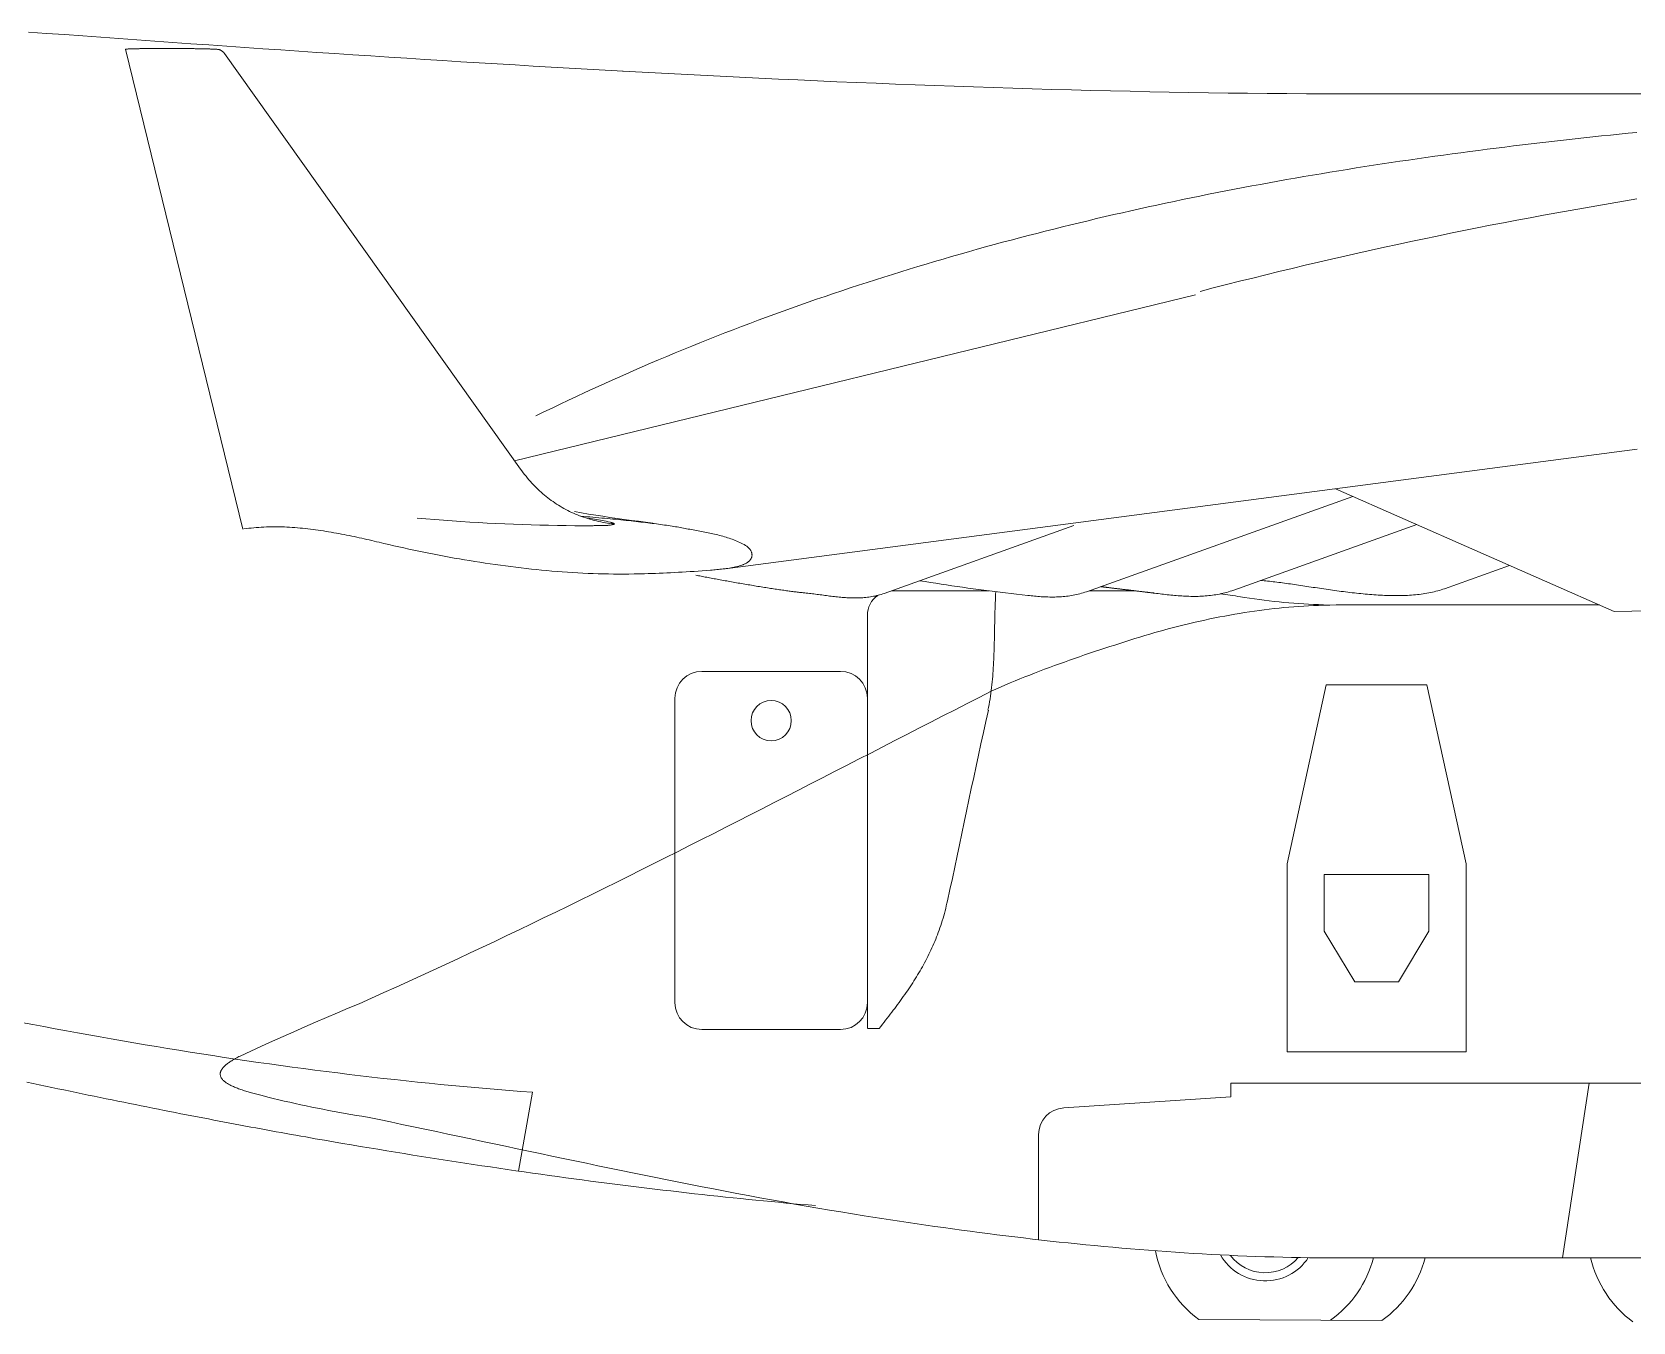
# Model space of a CAD drawing. Header units: millimetres. Extents: x -49665 to 3353, y -2 to 17032.
# Drawn here: x -27060 to -17976, y 105 to 7424 of the extents above; entities that cross this region are included whole.
import ezdxf

# ---------------------------------------------------------------- set-up
doc = ezdxf.new("R2010")
doc.units = ezdxf.units.MM
doc.layers.add('ceco.net 195', color=7, linetype='Continuous', lineweight=5)

msp = doc.modelspace()

# ---------------------------------------------------------------- linework, layer by layer
at = {"layer": 'ceco.net 195', "linetype": 'Continuous'}
for p, q in [((-26530, 7326.5), (-25864.4, 4602.8)), ((-24288.5, 4944.5), (-25967.7, 7301.3)), ((-20458.9, 5932.6), (-24321.8, 4991.3)), ((-17951.9, 5056.5), (-23127, 4378.7)), ((-19663.6, 4832.3), (-18083.6, 4136.8)), ((-21076.8, 4248.1), (-19564.8, 4788.8)), ((-22224.9, 4238.6), (-21148.8, 4623.5)), ((-20241.3, 4257.4), (-19201.9, 4629.1)), ((-19045.7, 4265.3), (-18675.8, 4397.5)), ((-22183.6, 4253.4), (-21631.8, 4253.4)), ((-21062, 4253.4), (-20801.7, 4253.4)), ((-20203.5, 4219.5), (-20179.5, 4215.7)), ((-22320, 4113.7), (-22320, 1771.5)), ((-19659.4, 4172.9), (-18165.6, 4172.9)), ((-16633.5, 4161.7), (-18083.6, 4136.8)), ((-22472.4, 3796.2), (-23259.8, 3796.2)), ((-23412.2, 3643.8), (-23412.2, 1916.6)), ((-18922.8, 2704), (-19145, 3720)), ((-19938.8, 2704), (-19938.8, 1637.2)), ((-19133.9, 2643.7), (-19727.6, 2643.7)), ((-19727.6, 2643.7), (-19727.6, 2321.4)), ((-18922.8, 2704), (-18922.8, 1637.2)), ((-19727.6, 2321.4), (-19554.6, 2034.1)), ((-19554.6, 2034.1), (-19306.9, 2034.1)), ((-22472.4, 1764.2), (-23259.8, 1764.2)), ((-22319.5, 1770.5), (-22252.9, 1770.5)), ((-19938.8, 1637.2), (-18922.8, 1637.2)), ((-15112.8, 1459.4), (-20257.5, 1459.4)), ((-20257.5, 1459.4), (-20257.5, 1383.1)), ((-18376.7, 468.8), (-18224.3, 1459.4)), ((-24299.9, 960.6), (-24220.9, 1408.5)), ((-21206.2, 1319.9), (-20257.5, 1383.1)), ((-21348.5, 1167.8), (-21348.5, 571.4)), ((-19659.4, 468.8), (-16738.4, 468.8))]:
    msp.add_line(p, q, dxfattribs=at)
at = {"layer": 'ceco.net 195'}
msp.add_line((-20439.8, 119.2), (-19400.3, 113.1), dxfattribs=at)
at = {"layer": 'ceco.net 195', "linetype": 'Continuous'}
for points in [[(-23706.1, 7202.3), (-23808.3, 7207.9), (-23910.5, 7213.5), (-24012.7, 7219.2), (-24115, 7225), (-24217.2, 7230.9), (-24319.4, 7236.9), (-24421.6, 7243), (-24523.8, 7249.2), (-24626.1, 7255.5), (-24728.3, 7261.8), (-24830.5, 7268.2), (-24932.7, 7274.7), (-25034.9, 7281.3), (-25137.2, 7287.9), (-25239.4, 7294.6), (-25341.6, 7301.4), (-25443.8, 7308.2), (-25546, 7315.1), (-25648.3, 7322), (-25750.5, 7329), (-25852.7, 7336.1), (-25954.9, 7343.2), (-26057.1, 7350.3), (-26159.4, 7357.5), (-26261.6, 7364.8), (-26363.8, 7372.1), (-26466, 7379.4), (-26568.3, 7386.7), (-26670.5, 7394.1), (-26772.7, 7401.5), (-26874.9, 7409), (-26977.2, 7416.4), (-27079.4, 7423.9)], [(-26007.9, 7325.6), (-26011.1, 7325.8), (-26014.4, 7326), (-26017.9, 7326.2), (-26021.6, 7326.4), (-26025.4, 7326.6), (-26029.4, 7326.7), (-26033.5, 7326.9), (-26037.7, 7327.1), (-26042.1, 7327.3), (-26046.6, 7327.4), (-26051.3, 7327.6), (-26056.1, 7327.7), (-26061, 7327.9), (-26066, 7328), (-26071.1, 7328.2), (-26076.3, 7328.3), (-26081.7, 7328.4), (-26087.2, 7328.6), (-26092.7, 7328.7), (-26098.4, 7328.8), (-26104.1, 7328.9), (-26109.9, 7329), (-26115.9, 7329.1), (-26121.9, 7329.2), (-26127.9, 7329.3), (-26134.1, 7329.4), (-26140.3, 7329.5), (-26146.6, 7329.6), (-26153, 7329.7), (-26159.4, 7329.8), (-26165.8, 7329.8), (-26172.3, 7329.9), (-26178.9, 7330), (-26185.5, 7330), (-26192.2, 7330.1), (-26198.8, 7330.2), (-26205.6, 7330.2), (-26212.3, 7330.3), (-26219.1, 7330.3), (-26225.9, 7330.3), (-26232.7, 7330.4), (-26239.5, 7330.4), (-26246.3, 7330.4), (-26253.2, 7330.5), (-26260, 7330.5), (-26266.8, 7330.5), (-26273.7, 7330.5), (-26280.5, 7330.5), (-26287.3, 7330.5), (-26294.1, 7330.5), (-26300.9, 7330.5), (-26307.6, 7330.5), (-26314.4, 7330.5), (-26321.1, 7330.5), (-26327.7, 7330.5), (-26334.3, 7330.5), (-26340.9, 7330.4), (-26347.4, 7330.4), (-26353.9, 7330.4), (-26360.3, 7330.4), (-26366.7, 7330.3), (-26373, 7330.3), (-26379.2, 7330.2), (-26385.4, 7330.2), (-26391.5, 7330.1), (-26397.5, 7330.1), (-26403.5, 7330), (-26409.3, 7330), (-26415.1, 7329.9), (-26420.8, 7329.8), (-26426.4, 7329.8), (-26431.9, 7329.7), (-26437.2, 7329.6), (-26442.5, 7329.5), (-26447.7, 7329.5), (-26452.7, 7329.4), (-26457.7, 7329.3), (-26462.5, 7329.2), (-26467.2, 7329.1), (-26471.7, 7329), (-26476.1, 7328.9), (-26480.4, 7328.8), (-26484.6, 7328.7), (-26488.6, 7328.6), (-26492.4, 7328.5), (-26496.1, 7328.4), (-26499.7, 7328.3), (-26503.1, 7328.1), (-26506.3, 7328), (-26509.4, 7327.9), (-26512.2, 7327.8), (-26515, 7327.6), (-26517.5, 7327.5), (-26519.9, 7327.4), (-26522, 7327.2), (-26524, 7327.1), (-26525.8, 7327), (-26527.4, 7326.8), (-26528.8, 7326.7), (-26530, 7326.5)], [(-26007.9, 7325.6), (-26004.7, 7325.3), (-26001.6, 7324.8), (-25998.6, 7324.1), (-25995.6, 7323.2), (-25992.7, 7322.2), (-25989.9, 7320.9), (-25987.2, 7319.5), (-25984.5, 7317.9), (-25981.9, 7316.1), (-25979.3, 7314.1), (-25976.9, 7311.9), (-25974.5, 7309.5), (-25972.1, 7307), (-25969.9, 7304.3), (-25967.7, 7301.3)], [(-19494.3, 7072.8), (-19605.7, 7072.9), (-19717.1, 7073.2), (-19828.5, 7073.8), (-19939.8, 7074.5), (-20051.1, 7075.4), (-20162.4, 7076.6), (-20273.6, 7077.9), (-20384.8, 7079.5), (-20496, 7081.2), (-20607.2, 7083.1), (-20718.3, 7085.3), (-20829.4, 7087.5), (-20940.5, 7090), (-21051.5, 7092.7), (-21162.5, 7095.5), (-21273.5, 7098.5), (-21384.5, 7101.7), (-21495.4, 7105.1), (-21606.3, 7108.6), (-21717.2, 7112.2), (-21828, 7116.1), (-21938.9, 7120), (-22049.7, 7124.2), (-22160.4, 7128.5), (-22271.2, 7132.9), (-22381.9, 7137.5), (-22492.6, 7142.2), (-22603.3, 7147), (-22714, 7152), (-22824.6, 7157.1), (-22935.2, 7162.4), (-23045.8, 7167.8), (-23156.4, 7173.3), (-23266.9, 7178.9), (-23377.4, 7184.6), (-23487.9, 7190.5), (-23598.4, 7196.4), (-23708.9, 7202.5)], [(-19494.3, 7072.8), (-19138.7, 7072.8), (-14477.6, 7072.8)], [(-24201.8, 5245.6), (-24155.6, 5268.2), (-24109.4, 5290.6), (-24063.2, 5312.8), (-24016.9, 5334.8), (-23970.5, 5356.5), (-23924.1, 5378.2), (-23877.7, 5399.6), (-23831.2, 5420.8), (-23784.7, 5441.8), (-23738.1, 5462.6), (-23691.5, 5483.3), (-23644.9, 5503.7), (-23598.2, 5524), (-23551.5, 5544.1), (-23504.7, 5563.9), (-23457.9, 5583.6), (-23411, 5603.2), (-23364.1, 5622.5), (-23317.1, 5641.6), (-23270.2, 5660.6), (-23223.1, 5679.4), (-23176.1, 5698), (-23129, 5716.4), (-23081.8, 5734.7), (-23034.6, 5752.8), (-22987.4, 5770.7), (-22940.1, 5788.4), (-22892.8, 5805.9), (-22845.5, 5823.3), (-22798.1, 5840.5), (-22750.6, 5857.5), (-22703.2, 5874.4), (-22655.7, 5891.1), (-22608.1, 5907.6), (-22560.6, 5924), (-22512.9, 5940.2), (-22465.3, 5956.2), (-22417.6, 5972.1), (-22369.9, 5987.8), (-22322.1, 6003.3), (-22274.3, 6018.7), (-22226.5, 6033.9), (-22178.6, 6049), (-22130.7, 6063.9), (-22082.8, 6078.6), (-22034.8, 6093.2), (-21986.8, 6107.6), (-21938.7, 6121.9), (-21890.6, 6136), (-21842.5, 6150), (-21794.4, 6163.8), (-21746.2, 6177.5), (-21698, 6191), (-21649.7, 6204.4), (-21601.4, 6217.6), (-21553.1, 6230.7), (-21504.8, 6243.6), (-21456.4, 6256.4), (-21408, 6269), (-21359.5, 6281.5), (-21311.1, 6293.9), (-21262.6, 6306.1), (-21214, 6318.2), (-21165.5, 6330.1), (-21116.9, 6341.9), (-21068.2, 6353.5), (-21019.6, 6365.1), (-20970.9, 6376.5), (-20922.2, 6387.7), (-20873.4, 6398.8), (-20824.7, 6409.8), (-20775.8, 6420.7), (-20727, 6431.4), (-20678.1, 6442), (-20629.3, 6452.5), (-20580.3, 6462.8), (-20531.4, 6473.1), (-20482.4, 6483.2), (-20433.4, 6493.1), (-20384.4, 6503), (-20335.3, 6512.7), (-20286.3, 6522.3), (-20237.2, 6531.8), (-20188, 6541.2), (-20138.9, 6550.4), (-20089.7, 6559.5), (-20040.5, 6568.5), (-19991.2, 6577.4), (-19942, 6586.2), (-19892.7, 6594.9), (-19843.4, 6603.4), (-19794.1, 6611.9), (-19744.7, 6620.2), (-19695.3, 6628.4), (-19645.9, 6636.5), (-19596.5, 6644.6), (-19547.1, 6652.5), (-19497.6, 6660.2), (-19448.1, 6667.9), (-19398.6, 6675.5), (-19349, 6683), (-19299.5, 6690.4), (-19249.9, 6697.7), (-19200.3, 6704.8), (-19150.7, 6711.9), (-19101, 6718.9), (-19051.4, 6725.8), (-19001.7, 6732.6), (-18952, 6739.3), (-18902.3, 6745.9), (-18852.5, 6752.4), (-18802.8, 6758.8), (-18753, 6765.1), (-18703.2, 6771.4), (-18653.4, 6777.5), (-18603.5, 6783.6), (-18553.7, 6789.5), (-18503.8, 6795.4), (-18453.9, 6801.2), (-18404, 6806.9), (-18354.1, 6812.6), (-18304.2, 6818.1), (-18254.2, 6823.6), (-18204.2, 6829), (-18154.2, 6834.3), (-18104.2, 6839.5), (-18054.2, 6844.6), (-18004.2, 6849.7), (-17954.1, 6854.7)], [(-20431.6, 5952.5), (-20357.3, 5971.7), (-20282.9, 5990.7), (-20208.4, 6009.5), (-20134, 6028), (-20059.4, 6046.4), (-19984.9, 6064.6), (-19910.3, 6082.5), (-19835.6, 6100.3), (-19760.9, 6117.9), (-19686.1, 6135.2), (-19611.4, 6152.3), (-19536.5, 6169.3), (-19461.6, 6186), (-19386.7, 6202.5), (-19311.8, 6218.8), (-19236.7, 6234.9), (-19161.7, 6250.8), (-19086.6, 6266.5), (-19011.4, 6282), (-18936.3, 6297.2), (-18861, 6312.3), (-18785.8, 6327.2), (-18710.4, 6341.8), (-18635.1, 6356.3), (-18559.7, 6370.5), (-18484.2, 6384.5), (-18408.7, 6398.3), (-18333.2, 6411.9), (-18257.6, 6425.3), (-18182, 6438.5), (-18106.3, 6451.5), (-18030.6, 6464.3), (-17954.8, 6476.9)], [(-23754.7, 4631.2), (-23767.9, 4632.9), (-23781.1, 4634.7), (-23794.1, 4636.7), (-23807, 4639), (-23819.8, 4641.3), (-23832.5, 4643.9), (-23845.1, 4646.7), (-23857.6, 4649.6), (-23869.9, 4652.7), (-23882.2, 4656), (-23894.3, 4659.4), (-23906.3, 4663.1), (-23918.3, 4666.9), (-23930.1, 4670.9), (-23941.8, 4675.1), (-23953.3, 4679.4), (-23964.8, 4684), (-23976.2, 4688.7), (-23987.4, 4693.6), (-23998.6, 4698.6), (-24009.6, 4703.9), (-24020.5, 4709.3), (-24031.3, 4714.9), (-24042, 4720.7), (-24052.6, 4726.7), (-24063, 4732.8), (-24073.4, 4739.1), (-24083.6, 4745.6), (-24093.8, 4752.3), (-24103.8, 4759.2), (-24113.7, 4766.2), (-24123.5, 4773.4), (-24133.2, 4780.8), (-24142.8, 4788.4), (-24152.2, 4796.1), (-24161.6, 4804.1), (-24170.8, 4812.2), (-24179.9, 4820.5), (-24189, 4828.9), (-24197.9, 4837.6), (-24206.7, 4846.4), (-24215.3, 4855.4), (-24223.9, 4864.6), (-24232.4, 4873.9), (-24240.7, 4883.5), (-24249, 4893.2), (-24257.1, 4903.1), (-24265.1, 4913.2), (-24273, 4923.4), (-24280.8, 4933.9), (-24288.5, 4944.5)], [(-23880.1, 4622.5), (-23929.9, 4622.6), (-23979.6, 4622.9), (-24029.4, 4623.4), (-24079.1, 4624.1), (-24128.9, 4625.1), (-24178.7, 4626.3), (-24228.5, 4627.7), (-24278.3, 4629.3), (-24328, 4631.1), (-24377.8, 4633.2), (-24427.6, 4635.4), (-24477.3, 4637.9), (-24527.1, 4640.6), (-24576.8, 4643.5), (-24626.5, 4646.6), (-24676.2, 4649.9), (-24725.8, 4653.5), (-24775.4, 4657.2), (-24825, 4661.1), (-24874.6, 4665.3)], [(-23982.7, 4702.6), (-23942.3, 4695.6), (-23901.9, 4688.9), (-23861.5, 4682.3), (-23821.1, 4676), (-23780.7, 4670), (-23740.3, 4664.1), (-23699.8, 4658.5), (-23659.4, 4653.1), (-23619, 4647.9), (-23578.5, 4642.9), (-23538, 4638.1)], [(-23398.7, 4615.7), (-23408.5, 4617.3), (-23418.5, 4618.8), (-23428.7, 4620.4), (-23439.1, 4622), (-23449.7, 4623.6), (-23460.5, 4625.1), (-23471.5, 4626.7), (-23482.7, 4628.3), (-23494.1, 4629.8), (-23505.7, 4631.4), (-23517.5, 4632.9), (-23529.5, 4634.5), (-23541.7, 4636.1), (-23554.1, 4637.6), (-23566.7, 4639.1), (-23579.5, 4640.7), (-23592.5, 4642.2), (-23605.7, 4643.8), (-23619.1, 4645.3), (-23632.7, 4646.8), (-23646.5, 4648.4), (-23660.5, 4649.9), (-23674.7, 4651.4), (-23689.1, 4652.9), (-23703.7, 4654.4), (-23718.5, 4656), (-23733.5, 4657.5), (-23748.7, 4659), (-23764, 4660.5), (-23779.6, 4662), (-23795.4, 4663.5), (-23811.4, 4665), (-23827.6, 4666.5), (-23844, 4668), (-23860.6, 4669.5), (-23877.4, 4670.9), (-23894.4, 4672.4), (-23911.6, 4673.9), (-23929, 4675.4), (-23946.6, 4676.9)], [(-23901.2, 4665.2), (-23890.2, 4663.4), (-23879.2, 4661.7), (-23868.1, 4660), (-23857.1, 4658.3), (-23846.1, 4656.4), (-23835.1, 4654.5), (-23824.1, 4652.5), (-23813.1, 4650.4), (-23802.2, 4648.1), (-23791.3, 4645.6), (-23780.5, 4642.9)], [(-23759.2, 4635.5), (-23760.8, 4636.3), (-23762.7, 4637.2), (-23764.8, 4638), (-23767, 4638.8), (-23769.4, 4639.6), (-23772, 4640.4), (-23774.7, 4641.2), (-23777.6, 4642.1), (-23780.5, 4642.9)], [(-23754.7, 4631.2), (-23754.7, 4631.8), (-23755.1, 4632.5), (-23755.7, 4633.3), (-23756.6, 4634), (-23757.8, 4634.8), (-23759.2, 4635.5)], [(-25091.2, 4528.8), (-25105, 4532), (-25118.8, 4535.3), (-25132.7, 4538.5), (-25146.7, 4541.7), (-25160.7, 4544.9), (-25174.8, 4548.1), (-25188.9, 4551.3), (-25203.1, 4554.4), (-25217.4, 4557.5), (-25231.7, 4560.6), (-25246, 4563.6), (-25260.4, 4566.5), (-25274.9, 4569.5), (-25289.4, 4572.3), (-25303.9, 4575.2), (-25318.5, 4577.9), (-25333.1, 4580.6), (-25347.7, 4583.2), (-25362.4, 4585.8), (-25377, 4588.3), (-25391.8, 4590.7), (-25406.5, 4593), (-25421.2, 4595.2), (-25436, 4597.4), (-25450.8, 4599.4), (-25465.6, 4601.4), (-25480.3, 4603.2), (-25495.1, 4605), (-25509.9, 4606.6), (-25524.7, 4608.2), (-25539.5, 4609.6), (-25554.3, 4610.9), (-25569.1, 4612.1), (-25583.9, 4613.1), (-25598.6, 4614), (-25613.4, 4614.8), (-25628.1, 4615.5), (-25642.8, 4616), (-25657.5, 4616.3), (-25672.1, 4616.5), (-25686.7, 4616.6), (-25701.3, 4616.5), (-25715.9, 4616.2), (-25730.4, 4615.8), (-25744.9, 4615.2), (-25759.3, 4614.5), (-25773.7, 4613.5), (-25788, 4612.4), (-25802.3, 4611.1), (-25816.5, 4609.7), (-25830.7, 4608), (-25844.8, 4606.1), (-25858.9, 4604.1)], [(-23754.7, 4631.2), (-23759.2, 4629.9), (-23763.8, 4628.7), (-23768.5, 4627.7), (-23773.4, 4626.8), (-23778.3, 4626.1), (-23783.3, 4625.5), (-23788.3, 4625), (-23793.4, 4624.6), (-23798.6, 4624.3), (-23803.8, 4624), (-23809, 4623.9), (-23814.3, 4623.8), (-23819.5, 4623.7), (-23824.8, 4623.6), (-23830.1, 4623.6), (-23835.3, 4623.6), (-23840.5, 4623.6), (-23845.7, 4623.6), (-23850.8, 4623.6), (-23855.9, 4623.6), (-23860.9, 4623.5), (-23865.8, 4623.4), (-23870.7, 4623.2), (-23875.5, 4622.9), (-23880.1, 4622.5)], [(-23398.7, 4615.7), (-23390.1, 4613.9), (-23381.3, 4612.2), (-23372.5, 4610.5), (-23363.6, 4608.8), (-23354.6, 4607.2), (-23345.6, 4605.5), (-23336.5, 4603.9), (-23327.3, 4602.3), (-23318.1, 4600.6), (-23308.9, 4599), (-23299.6, 4597.3), (-23290.2, 4595.6), (-23280.9, 4594), (-23271.5, 4592.2), (-23262.1, 4590.5), (-23252.7, 4588.7), (-23243.3, 4586.9), (-23233.8, 4585), (-23224.4, 4583.1), (-23215, 4581.1), (-23205.6, 4579.1), (-23196.2, 4577), (-23186.9, 4574.9), (-23177.5, 4572.7), (-23168.2, 4570.4), (-23158.9, 4568), (-23149.7, 4565.5), (-23140.5, 4563), (-23131.4, 4560.3), (-23122.4, 4557.6), (-23113.4, 4554.7), (-23104.4, 4551.7), (-23095.6, 4548.7), (-23086.8, 4545.5), (-23078.1, 4542.2), (-23069.5, 4538.7), (-23061, 4535.2), (-23052.6, 4531.5), (-23044.3, 4527.6), (-23036.1, 4523.6), (-23028.1, 4519.5), (-23020.1, 4515.2), (-23012.3, 4510.7), (-23004.6, 4506.1)], [(-23644.3, 4349), (-23673.2, 4348.6), (-23702.1, 4348.4), (-23731, 4348.4), (-23760, 4348.6), (-23789, 4349), (-23818, 4349.6), (-23847.1, 4350.4), (-23876.2, 4351.4), (-23905.3, 4352.5), (-23934.5, 4353.9), (-23963.7, 4355.4), (-23992.9, 4357.1), (-24022.1, 4358.9), (-24051.3, 4361), (-24080.6, 4363.2), (-24109.8, 4365.6), (-24139.1, 4368.1), (-24168.4, 4370.9), (-24197.6, 4373.7), (-24226.9, 4376.8), (-24256.1, 4379.9), (-24285.4, 4383.3), (-24314.6, 4386.8), (-24343.9, 4390.4), (-24373.1, 4394.2), (-24402.3, 4398.1), (-24431.5, 4402.2), (-24460.6, 4406.4), (-24489.8, 4410.7), (-24518.9, 4415.2), (-24547.9, 4419.8), (-24577, 4424.6), (-24606, 4429.4), (-24635, 4434.4), (-24663.9, 4439.5), (-24692.8, 4444.7), (-24721.6, 4450), (-24750.4, 4455.5), (-24779.2, 4461.1), (-24807.8, 4466.7), (-24836.5, 4472.5), (-24865.1, 4478.4), (-24893.6, 4484.3), (-24922, 4490.4), (-24950.4, 4496.6), (-24978.7, 4502.8), (-25007, 4509.2), (-25035.1, 4515.6), (-25063.2, 4522.2), (-25091.2, 4528.8)], [(-23004.6, 4506.1), (-23001.3, 4503.4), (-22998.2, 4500.7), (-22995.2, 4498), (-22992.5, 4495.2), (-22990, 4492.5), (-22987.7, 4489.8), (-22985.6, 4487), (-22983.7, 4484.3), (-22982, 4481.6), (-22980.5, 4478.8), (-22979.1, 4476.1), (-22978, 4473.4), (-22977, 4470.7), (-22976.2, 4468), (-22975.6, 4465.4), (-22975.2, 4462.7), (-22974.9, 4460.1), (-22974.8, 4457.5), (-22974.8, 4454.9), (-22975.1, 4452.3), (-22975.5, 4449.8), (-22976, 4447.3), (-22976.7, 4444.8), (-22977.5, 4442.3), (-22978.5, 4439.9), (-22979.7, 4437.5), (-22981, 4435.2), (-22982.4, 4432.9), (-22984, 4430.6), (-22985.7, 4428.4), (-22987.5, 4426.2), (-22989.5, 4424.1), (-22991.6, 4422), (-22993.9, 4420), (-22996.2, 4418), (-22998.7, 4416), (-23001.3, 4414.2), (-23004, 4412.4), (-23006.8, 4410.6), (-23009.7, 4408.9), (-23012.8, 4407.3), (-23015.9, 4405.7), (-23019.1, 4404.2), (-23022.5, 4402.8), (-23025.9, 4401.4), (-23029.4, 4400.1), (-23033.1, 4398.9)], [(-23210.2, 4370.3), (-23233.7, 4368.5), (-23257, 4366.9), (-23280.1, 4365.3), (-23303, 4363.7), (-23325.8, 4362.3), (-23348.3, 4360.9), (-23370.7, 4359.6), (-23392.8, 4358.3), (-23414.8, 4357.1), (-23436.6, 4356), (-23458.3, 4355), (-23479.7, 4354.1), (-23500.9, 4353.2), (-23522, 4352.4), (-23542.8, 4351.6), (-23563.5, 4351), (-23584, 4350.4), (-23604.3, 4349.8), (-23624.4, 4349.4), (-23644.3, 4349)], [(-23033.1, 4398.9), (-23041.7, 4396.2), (-23050.3, 4393.7), (-23059, 4391.3), (-23067.7, 4389.2), (-23076.5, 4387.2), (-23085.3, 4385.4), (-23094.1, 4383.8), (-23103, 4382.2), (-23111.9, 4380.8), (-23120.8, 4379.6), (-23129.7, 4378.4), (-23138.6, 4377.3), (-23147.6, 4376.2), (-23156.5, 4375.3), (-23165.5, 4374.4), (-23174.4, 4373.5), (-23183.4, 4372.7), (-23192.3, 4371.9), (-23201.3, 4371.1), (-23210.2, 4370.3)], [(-22684.4, 4242.4), (-22689.5, 4242.9), (-22694.8, 4243.4), (-22700.3, 4244), (-22705.9, 4244.6), (-22711.8, 4245.3), (-22717.8, 4246), (-22724, 4246.7), (-22730.4, 4247.5), (-22737, 4248.3), (-22743.7, 4249.1), (-22750.6, 4250), (-22757.6, 4251), (-22764.8, 4251.9), (-22772.1, 4252.9), (-22779.6, 4253.9), (-22787.2, 4255), (-22794.9, 4256.1), (-22802.7, 4257.2), (-22810.7, 4258.4), (-22818.8, 4259.6), (-22827, 4260.8), (-22835.3, 4262), (-22843.7, 4263.3), (-22852.1, 4264.6), (-22860.7, 4265.9), (-22869.4, 4267.2), (-22878.1, 4268.6), (-22887, 4270), (-22895.9, 4271.4), (-22904.8, 4272.8), (-22913.9, 4274.2), (-22922.9, 4275.7), (-22932.1, 4277.2), (-22941.3, 4278.7), (-22950.5, 4280.2), (-22959.8, 4281.7), (-22969.1, 4283.3), (-22978.4, 4284.8), (-22987.7, 4286.4), (-22997.1, 4288), (-23006.5, 4289.5), (-23015.9, 4291.1), (-23025.3, 4292.7), (-23034.7, 4294.4), (-23044.1, 4296), (-23053.5, 4297.6), (-23062.8, 4299.2), (-23072.2, 4300.9), (-23081.5, 4302.5), (-23090.8, 4304.2), (-23100.1, 4305.8), (-23109.3, 4307.5), (-23118.5, 4309.1), (-23127.6, 4310.7), (-23136.7, 4312.4), (-23145.7, 4314), (-23154.6, 4315.7), (-23163.5, 4317.3), (-23172.4, 4318.9), (-23181.1, 4320.5), (-23189.8, 4322.2), (-23198.3, 4323.8), (-23206.8, 4325.4), (-23215.2, 4326.9), (-23223.5, 4328.5), (-23231.7, 4330.1), (-23239.7, 4331.6), (-23247.7, 4333.2), (-23255.5, 4334.7), (-23263.2, 4336.2), (-23270.8, 4337.7), (-23278.3, 4339.2), (-23285.6, 4340.6), (-23292.7, 4342.1)], [(-21410.5, 4227), (-21442.1, 4230.5), (-21473.5, 4234.1), (-21504.7, 4237.8), (-21535.8, 4241.5), (-21566.6, 4245.2), (-21597.4, 4249), (-21628, 4252.9), (-21658.5, 4256.8), (-21688.9, 4260.8), (-21719.3, 4264.9), (-21749.6, 4269.1), (-21779.9, 4273.3), (-21810.1, 4277.7), (-21840.3, 4282.1), (-21870.6, 4286.6), (-21900.9, 4291.3), (-21931.2, 4296), (-21961.6, 4300.9), (-21992.1, 4305.8), (-22022.7, 4310.9)], [(-20700.8, 4241.6), (-20699.1, 4241.4), (-20697.7, 4241.2), (-20696.4, 4241), (-20695.3, 4240.9), (-20694.5, 4240.8), (-20693.8, 4240.7), (-20693.3, 4240.6), (-20693, 4240.5), (-20692.9, 4240.5), (-20693, 4240.5), (-20693.2, 4240.5), (-20693.6, 4240.6), (-20694.1, 4240.6), (-20694.9, 4240.7), (-20695.8, 4240.8), (-20696.8, 4240.9), (-20698, 4241), (-20699.3, 4241.2), (-20700.8, 4241.4), (-20702.4, 4241.5), (-20704.2, 4241.7), (-20706.1, 4242), (-20708.1, 4242.2), (-20710.3, 4242.5), (-20712.6, 4242.7), (-20715, 4243), (-20717.5, 4243.3), (-20720.1, 4243.6), (-20722.9, 4243.9), (-20725.7, 4244.3), (-20728.7, 4244.6), (-20731.7, 4245), (-20734.9, 4245.4), (-20738.1, 4245.8), (-20741.5, 4246.2), (-20744.9, 4246.6), (-20748.4, 4247), (-20752, 4247.4), (-20755.6, 4247.8), (-20759.4, 4248.3), (-20763.2, 4248.8), (-20767, 4249.2), (-20771, 4249.7), (-20775, 4250.2), (-20779, 4250.7), (-20783.1, 4251.2), (-20787.3, 4251.7), (-20791.4, 4252.2), (-20795.7, 4252.7), (-20800, 4253.2), (-20804.3, 4253.7), (-20808.6, 4254.2), (-20813, 4254.8), (-20817.3, 4255.3), (-20821.8, 4255.8), (-20826.2, 4256.4), (-20830.6, 4256.9), (-20835.1, 4257.4), (-20839.5, 4258), (-20844, 4258.5), (-20848.5, 4259.1), (-20852.9, 4259.6), (-20857.4, 4260.1), (-20861.8, 4260.7), (-20866.2, 4261.2), (-20870.7, 4261.7), (-20875, 4262.3), (-20879.4, 4262.8), (-20883.8, 4263.3), (-20888.1, 4263.9), (-20892.3, 4264.4), (-20896.6, 4264.9), (-20900.8, 4265.4), (-20904.9, 4265.9), (-20909, 4266.4), (-20913.1, 4266.9), (-20917.1, 4267.4), (-20921, 4267.9), (-20924.9, 4268.4), (-20928.7, 4268.8), (-20932.5, 4269.3), (-20936.1, 4269.7), (-20939.7, 4270.2), (-20943.2, 4270.6), (-20946.7, 4271), (-20950, 4271.4), (-20953.3, 4271.8), (-20956.4, 4272.2), (-20959.5, 4272.6), (-20962.5, 4273), (-20965.3, 4273.3), (-20968.1, 4273.6), (-20970.8, 4274), (-20973.3, 4274.3), (-20975.7, 4274.6), (-20978, 4274.9), (-20980.2, 4275.1), (-20982.2, 4275.4), (-20984.2, 4275.6), (-20985.9, 4275.8), (-20987.6, 4276), (-20989.1, 4276.2), (-20990.4, 4276.4), (-20991.7, 4276.6), (-20992.7, 4276.7), (-20993.6, 4276.8), (-20994.4, 4276.9), (-20995, 4277), (-20995.4, 4277), (-20995.6, 4277.1), (-20995.7, 4277.1)], [(-19045.7, 4265.3), (-19055.1, 4262), (-19064.7, 4258.9), (-19074.4, 4255.9), (-19084.3, 4253.1), (-19094.2, 4250.5), (-19104.3, 4248), (-19114.4, 4245.7), (-19124.7, 4243.5), (-19135.1, 4241.4), (-19145.6, 4239.5), (-19156.2, 4237.7), (-19166.9, 4236.1), (-19177.7, 4234.6), (-19188.6, 4233.2), (-19199.6, 4232), (-19210.6, 4230.9), (-19221.8, 4229.9), (-19233, 4229), (-19244.3, 4228.2), (-19255.7, 4227.6), (-19267.1, 4227), (-19278.7, 4226.6), (-19290.3, 4226.3), (-19301.9, 4226.1), (-19313.6, 4226), (-19325.4, 4226), (-19337.3, 4226.1), (-19349.2, 4226.3), (-19361.1, 4226.5), (-19373.1, 4226.9), (-19385.2, 4227.3), (-19397.3, 4227.9), (-19409.4, 4228.5), (-19421.5, 4229.2), (-19433.8, 4229.9), (-19446, 4230.8), (-19458.3, 4231.7), (-19470.5, 4232.7), (-19482.9, 4233.7), (-19495.2, 4234.8), (-19507.6, 4236), (-19519.9, 4237.2), (-19532.3, 4238.4), (-19544.7, 4239.8), (-19557.1, 4241.1), (-19569.5, 4242.6), (-19582, 4244), (-19594.4, 4245.5), (-19606.8, 4247.1), (-19619.2, 4248.7), (-19631.6, 4250.3), (-19644, 4251.9), (-19656.3, 4253.6), (-19668.7, 4255.3), (-19681, 4257), (-19693.3, 4258.7), (-19705.6, 4260.5), (-19717.9, 4262.3), (-19730.1, 4264.1), (-19742.3, 4265.8), (-19754.5, 4267.6), (-19766.6, 4269.5), (-19778.7, 4271.3), (-19790.7, 4273.1), (-19802.7, 4274.9), (-19814.7, 4276.7), (-19826.6, 4278.4), (-19838.4, 4280.2), (-19850.2, 4282), (-19861.9, 4283.7), (-19873.5, 4285.4), (-19885.1, 4287.2), (-19896.7, 4288.8), (-19908.1, 4290.5), (-19919.5, 4292.1), (-19930.8, 4293.7), (-19942, 4295.2), (-19953.1, 4296.8), (-19964.2, 4298.2), (-19975.1, 4299.7), (-19986, 4301), (-19996.8, 4302.4), (-20007.5, 4303.7), (-20018.1, 4304.9), (-20028.5, 4306.1), (-20038.9, 4307.2), (-20049.2, 4308.2), (-20059.3, 4309.2), (-20069.4, 4310.2), (-20079.3, 4311), (-20089.1, 4311.8)], [(-22224.9, 4238.6), (-22233.4, 4235.7), (-22242, 4232.9), (-22250.6, 4230.4), (-22259.3, 4228), (-22267.9, 4225.9), (-22276.6, 4223.9), (-22285.4, 4222.1), (-22294.1, 4220.5), (-22302.8, 4219.1), (-22311.6, 4217.8), (-22320.4, 4216.7), (-22329.2, 4215.7), (-22338, 4214.9), (-22346.9, 4214.2), (-22355.7, 4213.7), (-22364.6, 4213.3), (-22373.5, 4213), (-22382.4, 4212.9), (-22391.3, 4212.8), (-22400.2, 4212.9), (-22409.1, 4213.1), (-22418, 4213.4), (-22427, 4213.8), (-22435.9, 4214.3), (-22444.8, 4214.8), (-22453.8, 4215.4), (-22462.7, 4216.2), (-22471.7, 4216.9), (-22480.6, 4217.8), (-22489.6, 4218.7), (-22498.5, 4219.6), (-22507.5, 4220.6), (-22516.4, 4221.7), (-22525.4, 4222.8), (-22534.3, 4223.9), (-22543.2, 4225), (-22552.1, 4226.2), (-22561.1, 4227.3), (-22570, 4228.5), (-22578.9, 4229.7), (-22587.7, 4230.9), (-22596.6, 4232.1), (-22605.5, 4233.3), (-22614.3, 4234.4), (-22623.1, 4235.6), (-22631.9, 4236.7), (-22640.7, 4237.7), (-22649.5, 4238.8), (-22658.3, 4239.8), (-22667, 4240.7), (-22675.7, 4241.6), (-22684.4, 4242.4)], [(-21591.7, 4248.3), (-21592.6, 4232.1), (-21593.4, 4215.9), (-21594.1, 4199.7), (-21594.8, 4183.5), (-21595.4, 4167.4), (-21595.9, 4151.3), (-21596.4, 4135.2), (-21596.8, 4119.1), (-21597.2, 4103.1), (-21597.5, 4087.1), (-21597.9, 4071), (-21598.2, 4055), (-21598.5, 4039.1), (-21598.8, 4023.1), (-21599.1, 4007.1), (-21599.4, 3991.2), (-21599.8, 3975.2), (-21600.1, 3959.3), (-21600.5, 3943.4), (-21601, 3927.5), (-21601.5, 3911.6), (-21602, 3895.6), (-21602.6, 3879.7), (-21603.3, 3863.8), (-21604, 3847.9), (-21604.9, 3832), (-21605.8, 3816.1), (-21606.8, 3800.1), (-21608, 3784.2), (-21609.2, 3768.3), (-21610.6, 3752.3), (-21612.1, 3736.4), (-21613.7, 3720.4), (-21615.5, 3704.4), (-21617.4, 3688.4), (-21619.5, 3672.4), (-21621.8, 3656.4), (-21624.2, 3640.3), (-21626.8, 3624.2), (-21629.6, 3608.1), (-21632.6, 3592), (-21635.8, 3575.9)], [(-21076.8, 4248.1), (-21086.1, 4244.9), (-21095.4, 4241.9), (-21104.7, 4239.1), (-21114, 4236.5), (-21123.4, 4234.1), (-21132.8, 4231.9), (-21142.2, 4229.9), (-21151.7, 4228.1), (-21161.1, 4226.4), (-21170.6, 4224.9), (-21180.2, 4223.6), (-21189.7, 4222.4), (-21199.2, 4221.3), (-21208.8, 4220.5), (-21218.4, 4219.7), (-21228, 4219.1), (-21237.6, 4218.6), (-21247.2, 4218.3), (-21256.9, 4218.1), (-21266.5, 4218), (-21276.1, 4218), (-21285.8, 4218.1), (-21295.4, 4218.3), (-21305.1, 4218.6), (-21314.7, 4219), (-21324.3, 4219.5), (-21333.9, 4220.1), (-21343.6, 4220.7), (-21353.2, 4221.4), (-21362.8, 4222.2), (-21372.4, 4223.1), (-21381.9, 4224), (-21391.5, 4224.9), (-21401, 4225.9), (-21410.5, 4227)], [(-20241.3, 4257.4), (-20251.3, 4253.9), (-20261.4, 4250.6), (-20271.5, 4247.5), (-20281.5, 4244.7), (-20291.6, 4242), (-20301.7, 4239.5), (-20311.8, 4237.2), (-20322, 4235.1), (-20332.1, 4233.1), (-20342.2, 4231.4), (-20352.4, 4229.7), (-20362.6, 4228.3), (-20372.8, 4227), (-20382.9, 4225.9), (-20393.1, 4224.9), (-20403.3, 4224), (-20413.5, 4223.3), (-20423.8, 4222.8), (-20434, 4222.3), (-20444.2, 4222), (-20454.4, 4221.8), (-20464.7, 4221.7), (-20474.9, 4221.8), (-20485.2, 4221.9), (-20495.4, 4222.2), (-20505.7, 4222.5), (-20516, 4223), (-20526.2, 4223.5), (-20536.5, 4224.1), (-20546.8, 4224.8), (-20557, 4225.5), (-20567.3, 4226.4), (-20577.6, 4227.3), (-20587.8, 4228.2), (-20598.1, 4229.3), (-20608.4, 4230.3), (-20618.7, 4231.5), (-20628.9, 4232.6), (-20639.2, 4233.8), (-20649.5, 4235.1), (-20659.7, 4236.3), (-20670, 4237.6), (-20680.2, 4238.9), (-20690.5, 4240.3), (-20700.8, 4241.6)], [(-20179.5, 4215.7), (-20151.7, 4211.4), (-20123.9, 4207.3), (-20096.1, 4203.5), (-20068.3, 4199.9), (-20040.4, 4196.5), (-20012.5, 4193.3), (-19984.6, 4190.3), (-19956.6, 4187.6), (-19928.7, 4185.1), (-19900.7, 4182.8), (-19872.7, 4180.8), (-19844.6, 4179), (-19816.6, 4177.4), (-19788.5, 4176.1), (-19760.5, 4174.9), (-19732.4, 4174.1)], [(-20460.5, 4074.9), (-20432.6, 4081.3), (-20404.6, 4087.5), (-20376.6, 4093.5), (-20348.6, 4099.3), (-20320.5, 4105), (-20292.4, 4110.4), (-20264.2, 4115.7), (-20236, 4120.7), (-20207.8, 4125.5), (-20179.5, 4130.1)], [(-20179.5, 4130.1), (-20151.7, 4134.3), (-20123.9, 4138.4), (-20096.1, 4142.2), (-20068.3, 4145.8), (-20040.4, 4149.2), (-20012.5, 4152.4), (-19984.6, 4155.4), (-19956.6, 4158.1), (-19928.7, 4160.6), (-19900.7, 4162.9), (-19872.7, 4164.9), (-19844.6, 4166.7), (-19816.6, 4168.3), (-19788.5, 4169.7), (-19760.5, 4170.8), (-19732.4, 4171.7)], [(-19732.4, 4171.7), (-19695.9, 4172.5), (-19659.4, 4172.9)], [(-20689.2, 4016.8), (-20717.4, 4008.2), (-20745.6, 3999.5), (-20774, 3990.8), (-20802.4, 3982), (-20830.8, 3973.1), (-20859.3, 3964.1), (-20887.8, 3955.1), (-20916.3, 3945.9), (-20944.9, 3936.7), (-20973.5, 3927.4), (-21002.1, 3918), (-21030.7, 3908.5), (-21059.3, 3898.9), (-21087.8, 3889.2), (-21116.4, 3879.4), (-21144.9, 3869.5), (-21173.4, 3859.5), (-21201.8, 3849.4), (-21230.2, 3839.2), (-21258.6, 3828.9), (-21286.8, 3818.4), (-21315, 3807.9), (-21343.1, 3797.2), (-21371.1, 3786.4), (-21399.1, 3775.5), (-21426.9, 3764.5), (-21454.6, 3753.3), (-21482.2, 3742), (-21509.6, 3730.6), (-21536.9, 3719.1), (-21564.1, 3707.4), (-21591.2, 3695.6), (-21618.1, 3683.6)], [(-20689.2, 4016.8), (-20651.3, 4027.1), (-20613.2, 4037.2), (-20575.2, 4047.1), (-20537, 4056.6), (-20498.8, 4065.9), (-20460.5, 4074.9)], [(-21618.1, 3683.6), (-21686.4, 3648.7), (-21754.7, 3613.8), (-21823, 3578.8), (-21891.3, 3543.8), (-21959.6, 3508.8), (-22028, 3473.7), (-22096.3, 3438.6), (-22164.6, 3403.5), (-22233, 3368.3), (-22301.3, 3333.1), (-22369.7, 3298), (-22438.1, 3262.8), (-22506.5, 3227.7), (-22574.9, 3192.5), (-22643.4, 3157.4), (-22711.8, 3122.2), (-22780.3, 3087.1), (-22848.8, 3052.1), (-22917.4, 3017), (-22985.9, 2982), (-23054.5, 2947), (-23123.1, 2912.1), (-23191.8, 2877.3), (-23260.5, 2842.4), (-23329.2, 2807.7), (-23398, 2773), (-23466.8, 2738.4), (-23535.6, 2703.9), (-23604.5, 2669.4), (-23673.4, 2635.1), (-23742.4, 2600.8), (-23811.4, 2566.6), (-23880.4, 2532.5), (-23949.6, 2498.6), (-24018.7, 2464.7), (-24087.9, 2430.9), (-24157.2, 2397.3), (-24226.5, 2363.8), (-24295.9, 2330.4), (-24365.4, 2297.2), (-24434.9, 2264.1), (-24504.5, 2231.2), (-24574.1, 2198.4), (-24643.8, 2165.7), (-24713.6, 2133.2), (-24783.4, 2100.9), (-24853.3, 2068.7), (-24923.3, 2036.8), (-24993.3, 2005), (-25063.5, 1973.3), (-25133.7, 1941.9), (-25204, 1910.7)], [(-19938.8, 2704), (-19716.5, 3720), (-19145, 3720)], [(-21633.7, 3575.4), (-21648, 3512.1), (-21662.1, 3448.6), (-21676, 3385.1), (-21689.8, 3321.6), (-21703.5, 3258.1), (-21717.1, 3194.5), (-21730.6, 3130.9), (-21744, 3067.3), (-21757.4, 3003.6), (-21770.8, 2940), (-21784.1, 2876.4), (-21797.5, 2812.7), (-21811, 2749.1), (-21824.5, 2685.6), (-21838.1, 2622), (-21851.9, 2558.5), (-21865.7, 2495)], [(-19133.9, 2643.7), (-19133.9, 2321.4), (-19306.9, 2034.1)], [(-21865.7, 2495), (-21869, 2480.2), (-21872.4, 2465.7), (-21875.9, 2451.2), (-21879.5, 2437), (-21883.3, 2422.9), (-21887.1, 2408.9), (-21891.1, 2395.1), (-21895.3, 2381.4), (-21899.5, 2367.9), (-21903.9, 2354.5), (-21908.3, 2341.2), (-21912.9, 2328.1), (-21917.6, 2315.1), (-21922.5, 2302.2), (-21927.4, 2289.4), (-21932.5, 2276.7), (-21937.6, 2264.1), (-21942.9, 2251.7), (-21948.3, 2239.3), (-21953.8, 2227), (-21959.4, 2214.9), (-21965.1, 2202.8), (-21971, 2190.8), (-21976.9, 2178.8), (-21982.9, 2167), (-21989.1, 2155.2), (-21995.3, 2143.5), (-22001.7, 2131.8), (-22008.1, 2120.3), (-22014.7, 2108.7), (-22021.3, 2097.3), (-22028, 2085.8), (-22034.9, 2074.5), (-22041.8, 2063.1), (-22048.9, 2051.8), (-22056, 2040.6), (-22063.2, 2029.3), (-22070.5, 2018.1), (-22077.9, 2006.9), (-22085.4, 1995.8), (-22093, 1984.6), (-22100.7, 1973.5), (-22108.5, 1962.4), (-22116.3, 1951.2), (-22124.2, 1940.1), (-22132.3, 1929), (-22140.4, 1917.8), (-22148.6, 1906.7), (-22156.8, 1895.5), (-22165.2, 1884.3), (-22173.6, 1873.1), (-22182.1, 1861.9), (-22190.7, 1850.6), (-22199.4, 1839.3), (-22208.1, 1828), (-22216.9, 1816.6), (-22225.8, 1805.1), (-22234.8, 1793.7), (-22243.8, 1782.1), (-22252.9, 1770.5)], [(-25879.4, 1613.6), (-25818.5, 1641.7), (-25757.5, 1669.6), (-25696.4, 1697.3), (-25635.2, 1724.7), (-25573.9, 1752), (-25512.5, 1779), (-25451, 1805.8), (-25389.4, 1832.3), (-25327.7, 1858.7), (-25265.9, 1884.8), (-25204, 1910.7)], [(-27119.7, 1804.8), (-27056.1, 1792.6), (-26992.5, 1780.4), (-26928.9, 1768.4), (-26865.2, 1756.6), (-26801.5, 1744.9), (-26737.7, 1733.3), (-26674, 1721.9), (-26610.1, 1710.6), (-26546.3, 1699.5), (-26482.4, 1688.5), (-26418.5, 1677.7), (-26354.5, 1667), (-26290.5, 1656.5), (-26226.5, 1646.1), (-26162.4, 1635.9), (-26098.3, 1625.8), (-26034.1, 1615.9), (-25969.9, 1606.1), (-25905.7, 1596.6), (-25841.4, 1587.1), (-25777.1, 1577.9), (-25712.8, 1568.8), (-25648.4, 1559.8), (-25584, 1551.1), (-25519.5, 1542.5), (-25455, 1534.1), (-25390.4, 1525.8), (-25325.8, 1517.8), (-25261.2, 1509.9), (-25196.5, 1502.1), (-25131.8, 1494.6), (-25067, 1487.2), (-25002.2, 1480.1), (-24937.3, 1473), (-24872.4, 1466.2), (-24807.5, 1459.6), (-24742.5, 1453.1), (-24677.5, 1446.9), (-24612.4, 1440.8), (-24547.3, 1434.9), (-24482.1, 1429.2), (-24416.9, 1423.8), (-24351.6, 1418.5), (-24286.3, 1413.3), (-24220.9, 1408.4)], [(-25879.4, 1613.6), (-25886.1, 1610.2), (-25892.6, 1606.8), (-25898.9, 1603.5), (-25905, 1600.1), (-25910.8, 1596.8), (-25916.5, 1593.6), (-25922, 1590.3), (-25927.2, 1587.1), (-25932.3, 1583.8), (-25937.1, 1580.6), (-25941.7, 1577.5), (-25946.2, 1574.3), (-25950.4, 1571.2), (-25954.4, 1568.1), (-25958.2, 1565), (-25961.8, 1561.9), (-25965.3, 1558.8), (-25968.5, 1555.8), (-25971.5, 1552.8), (-25974.3, 1549.8), (-25976.8, 1546.8), (-25979.2, 1543.8), (-25981.4, 1540.9), (-25983.4, 1537.9), (-25985.2, 1535), (-25986.8, 1532.1), (-25988.2, 1529.3), (-25989.3, 1526.4), (-25990.3, 1523.6), (-25991.1, 1520.7), (-25991.7, 1517.9), (-25992, 1515.1), (-25992.2, 1512.3), (-25992.2, 1509.6), (-25992, 1506.8), (-25991.6, 1504.1), (-25991, 1501.4), (-25990.1, 1498.7), (-25989.1, 1496), (-25987.9, 1493.3), (-25986.5, 1490.6), (-25984.9, 1488), (-25983.1, 1485.4), (-25981.1, 1482.8), (-25978.9, 1480.2), (-25976.5, 1477.6), (-25973.9, 1475), (-25971.2, 1472.4), (-25968.2, 1469.9), (-25965, 1467.3), (-25961.6, 1464.8), (-25958.1, 1462.3), (-25954.3, 1459.8), (-25950.4, 1457.3), (-25946.2, 1454.8), (-25941.9, 1452.3), (-25937.4, 1449.9), (-25932.7, 1447.4), (-25927.7, 1445), (-25922.6, 1442.6), (-25917.3, 1440.2), (-25911.9, 1437.7), (-25906.2, 1435.4), (-25900.3, 1433), (-25894.3, 1430.6), (-25888, 1428.2), (-25881.6, 1425.9), (-25874.9, 1423.5), (-25868.1, 1421.2), (-25861.1, 1418.8), (-25853.9, 1416.5), (-25846.5, 1414.2)], [(-27089.7, 1465.5), (-27054.2, 1458), (-27018.9, 1450.5), (-26983.7, 1443.1), (-26948.6, 1435.7), (-26913.7, 1428.4), (-26879, 1421.2), (-26844.4, 1413.9), (-26809.9, 1406.8), (-26775.6, 1399.7), (-26741.4, 1392.6), (-26707.3, 1385.6), (-26673.4, 1378.6), (-26639.7, 1371.7), (-26606.1, 1364.9), (-26572.7, 1358.1), (-26539.4, 1351.3), (-26506.3, 1344.6), (-26473.3, 1338), (-26440.5, 1331.4), (-26407.9, 1324.8), (-26375.4, 1318.4), (-26343, 1311.9), (-26310.9, 1305.5), (-26278.9, 1299.2), (-26247, 1292.9), (-26215.3, 1286.7), (-26183.8, 1280.6), (-26152.5, 1274.5), (-26121.3, 1268.4), (-26090.3, 1262.4), (-26059.5, 1256.5), (-26028.8, 1250.6), (-25998.3, 1244.7), (-25968, 1239), (-25937.9, 1233.3), (-25907.9, 1227.6), (-25878.1, 1222), (-25848.5, 1216.4), (-25819.1, 1210.9), (-25789.8, 1205.5), (-25760.8, 1200.1), (-25731.9, 1194.8), (-25703.2, 1189.6), (-25674.6, 1184.4), (-25646.3, 1179.2), (-25618.2, 1174.1), (-25590.2, 1169.1), (-25562.4, 1164.1), (-25534.8, 1159.2), (-25507.4, 1154.4), (-25480.2, 1149.6), (-25453.2, 1144.8), (-25426.4, 1140.2), (-25399.8, 1135.5)], [(-25846.5, 1414.2), (-25815.7, 1405.7), (-25784.7, 1397.4), (-25753.7, 1389.2), (-25722.7, 1381.3), (-25691.5, 1373.5), (-25660.4, 1366), (-25629.1, 1358.6), (-25597.8, 1351.4), (-25566.5, 1344.3), (-25535.1, 1337.4), (-25503.7, 1330.7), (-25472.3, 1324.2), (-25440.8, 1317.8), (-25409.2, 1311.5), (-25377.7, 1305.5), (-25346.1, 1299.5), (-25314.5, 1293.7), (-25282.8, 1288), (-25251.2, 1282.5), (-25219.5, 1277.1), (-25187.8, 1271.8), (-25156.1, 1266.7)], [(-22339.1, 707.7), (-22404.7, 718.3), (-22470.4, 729.1), (-22536, 740), (-22601.7, 751.2), (-22667.4, 762.6), (-22733, 774.1), (-22798.7, 785.8), (-22864.4, 797.7), (-22930.1, 809.7), (-22995.8, 821.9), (-23061.5, 834.3), (-23127.2, 846.8), (-23192.8, 859.4), (-23258.5, 872.2), (-23324.2, 885), (-23389.9, 898), (-23455.5, 911.1), (-23521.2, 924.3), (-23586.8, 937.6), (-23652.4, 951), (-23718.1, 964.4), (-23783.7, 978), (-23849.3, 991.5), (-23914.8, 1005.2), (-23980.4, 1018.9), (-24045.9, 1032.7), (-24111.5, 1046.4), (-24177, 1060.3), (-24242.4, 1074.1), (-24307.9, 1088), (-24373.3, 1101.8), (-24438.7, 1115.7), (-24504.1, 1129.6), (-24569.5, 1143.5), (-24634.8, 1157.3), (-24700.1, 1171.1), (-24765.3, 1184.9), (-24830.5, 1198.7), (-24895.7, 1212.4), (-24960.9, 1226.1), (-25026, 1239.7), (-25091.1, 1253.2), (-25156.1, 1266.7)], [(-22614, 765), (-22655.7, 768.6), (-22697.6, 772.2), (-22739.6, 775.9), (-22781.8, 779.8), (-22824.2, 783.7), (-22866.7, 787.7), (-22909.5, 791.8), (-22952.4, 796), (-22995.5, 800.3), (-23038.7, 804.7), (-23082.1, 809.1), (-23125.7, 813.7), (-23169.5, 818.3), (-23213.4, 823), (-23257.5, 827.9), (-23301.7, 832.8), (-23346.2, 837.8), (-23390.7, 842.9), (-23435.5, 848), (-23480.4, 853.3), (-23525.5, 858.6), (-23570.7, 864.1), (-23616.1, 869.6), (-23661.7, 875.2), (-23707.4, 881), (-23753.2, 886.8), (-23799.3, 892.6), (-23845.4, 898.6), (-23891.8, 904.7), (-23938.3, 910.8), (-23984.9, 917.1), (-24031.7, 923.4), (-24078.6, 929.8), (-24125.7, 936.3), (-24173, 942.9), (-24220.4, 949.6), (-24267.9, 956.3), (-24315.6, 963.2), (-24363.4, 970.1), (-24411.4, 977.1), (-24459.5, 984.2), (-24507.8, 991.4), (-24556.2, 998.7), (-24604.7, 1006.1), (-24653.4, 1013.5), (-24702.2, 1021.1), (-24751.2, 1028.7), (-24800.3, 1036.4), (-24849.5, 1044.2), (-24898.9, 1052.1), (-24948.4, 1060.1), (-24998, 1068.1), (-25047.8, 1076.2), (-25097.7, 1084.5), (-25147.7, 1092.8), (-25197.9, 1101.1), (-25248.2, 1109.6), (-25298.6, 1118.2), (-25349.1, 1126.8), (-25399.8, 1135.5)], [(-19659.4, 468.8), (-19710.1, 468.9), (-19760.8, 469.2), (-19811.5, 469.7), (-19862.2, 470.4), (-19912.9, 471.4), (-19963.7, 472.5), (-20014.4, 473.8), (-20065.2, 475.3), (-20115.9, 477), (-20166.7, 478.9), (-20217.4, 481), (-20268.2, 483.2), (-20319, 485.7), (-20369.7, 488.3), (-20420.5, 491.1), (-20471.2, 494.1), (-20522, 497.3), (-20572.7, 500.6), (-20623.5, 504.1), (-20674.2, 507.8), (-20724.9, 511.6), (-20775.7, 515.6), (-20826.4, 519.7), (-20877.1, 524.1), (-20927.8, 528.5), (-20978.5, 533.1), (-21029.1, 537.9), (-21079.8, 542.8), (-21130.4, 547.9), (-21181.1, 553.1), (-21231.7, 558.5), (-21282.3, 564), (-21332.8, 569.6), (-21383.4, 575.4), (-21433.9, 581.3), (-21484.4, 587.3), (-21534.9, 593.5), (-21585.4, 599.8), (-21635.9, 606.2), (-21686.3, 612.7), (-21736.7, 619.4), (-21787, 626.1), (-21837.4, 633), (-21887.7, 640), (-21938, 647.1), (-21988.2, 654.4), (-22038.5, 661.7), (-22088.6, 669.1), (-22138.8, 676.6), (-22188.9, 684.3), (-22239, 692), (-22289.1, 699.8), (-22339.1, 707.7)]]:
    msp.add_lwpolyline(points, dxfattribs=at)
msp.add_circle((-22866.1, 3516.8), 114.3, dxfattribs=at)
for centre, radius, start, end in [((-22180.3, 4113.7), 139.7, 125.44413, 180), ((-20616.9, 1713.4), 2540, 80.6342, 83.25222), ((-23259.8, 3643.8), 152.4, 90, 180), ((-22472.4, 3643.8), 152.4, 0, 90), ((-23259.8, 1916.6), 152.4, 180, 270), ((-22472.4, 1916.6), 152.4, 270, 0), ((-21196.1, 1167.8), 152.4, 93.81408, 180), ((-20062.7, 630.1), 635, 191.02197, 233.56697), ((-20062.7, 630.1), 292.1, 209.64266, 326.72846), ((-20062.7, 630.1), 246.1, 216.73514, 319.62731), ((-20062.7, 630.1), 635, 305.765, 345.28743), ((-19769.1, 630.1), 635, 305.50203, 345.28743), ((-17599, 615.7), 635, 193.3767, 233.56697)]:
    msp.add_arc(centre, radius, start, end, dxfattribs=at)

doc.saveas('drawing.dxf')
